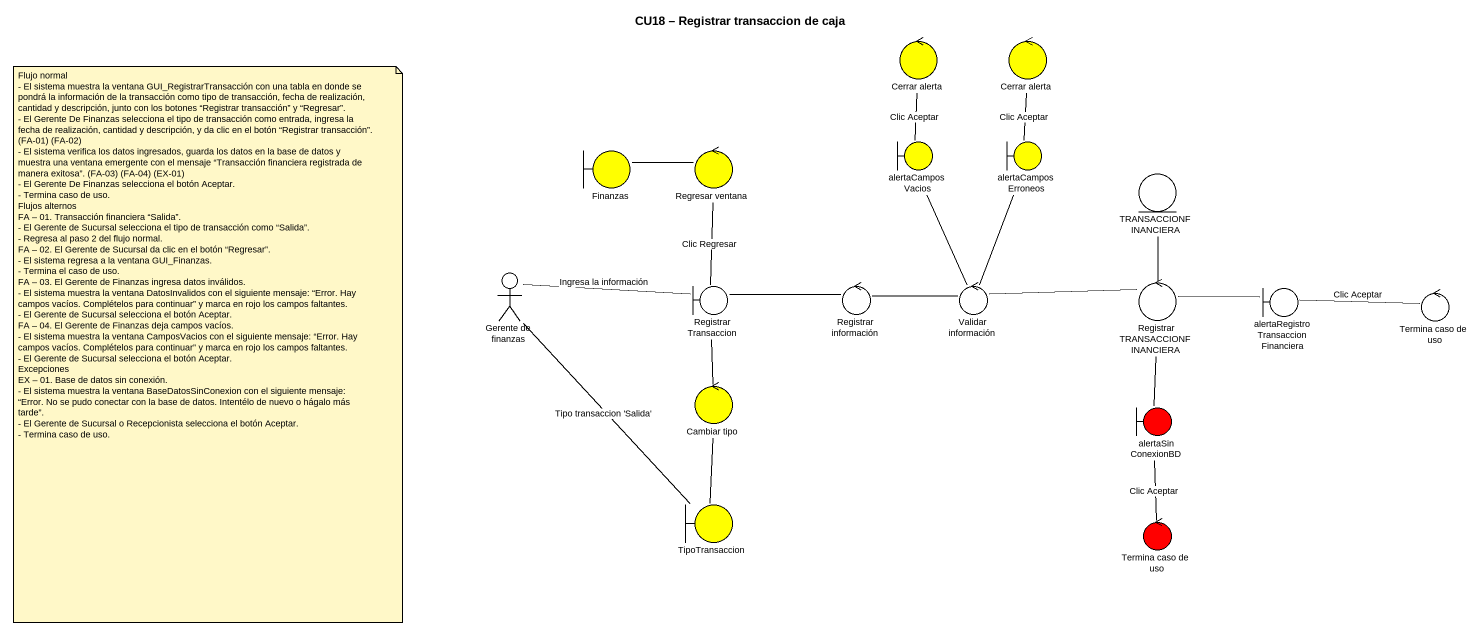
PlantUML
@startuml
title CU18 – Registrar transaccion de caja
control "Cerrar alerta" as Cerrar_alerta #FFFF00
control "Cerrar alerta" as Cerrar_alerta_2 #FFFF00
boundary alertaCamposVacios #FFFF00
boundary alertaCamposErroneos #FFFF00
boundary Finanzas #FFFF00
control "Regresar ventana" as Regresar_ventana #FFFF00
entity TRANSACCIONFINANCIERA
actor "Gerente de finanzas" as Gerente_de_finanzas
boundary RegistrarTransaccion
control "Registrar información" as Registrar_información
control "Validar información" as Validar_información
control "Registrar TRANSACCIONFINANCIERA" as Registrar
boundary "alertaRegistroTransaccionFinanciera" as alertaRegistroTransaccionFin
control "Termina caso de uso" as Termina_caso_de_uso
control "Cambiar tipo" as Cambiar_tipo #FFFF00
boundary alertaSinConexionBD #FF0000
boundary TipoTransaccion #FFFF00
control "Termina caso de uso" as Termina_caso_de_uso_2 #FF0000
alertaCamposVacios -up- Cerrar_alerta : Clic Aceptar
alertaCamposVacios -- Validar_información
alertaCamposErroneos -up- Cerrar_alerta_2 : Clic Aceptar
alertaCamposErroneos -- Validar_información
Finanzas -right- Regresar_ventana
Regresar_ventana -- RegistrarTransaccion : Clic Regresar
TRANSACCIONFINANCIERA -- Registrar
Gerente_de_finanzas -right- RegistrarTransaccion : Ingresa la información
Gerente_de_finanzas -- TipoTransaccion : Tipo transaccion 'Salida'
RegistrarTransaccion -right- Registrar_información
RegistrarTransaccion -- Cambiar_tipo
Registrar_información -right- Validar_información
Validar_información -right- Registrar
Registrar -right- alertaRegistroTransaccionFin
alertaRegistroTransaccionFin -right- Termina_caso_de_uso : Clic Aceptar
Cambiar_tipo -- TipoTransaccion
alertaSinConexionBD -up- Registrar
Termina_caso_de_uso_2 -up- alertaSinConexionBD : Clic Aceptar
note as N1
  Flujo normal
  - El sistema muestra la ventana GUI_RegistrarTransacción con una tabla en donde se pondrá la información de la transacción como tipo de transacción, fecha de realización, cantidad y descripción, junto con los botones “Registrar transacción” y “Regresar”.
  - El Gerente De Finanzas selecciona el tipo de transacción como entrada, ingresa la fecha de realización, cantidad y descripción, y da clic en el botón “Registrar transacción”. (FA-01) (FA-02)
  - El sistema verifica los datos ingresados, guarda los datos en la base de datos y muestra una ventana emergente con el mensaje “Transacción financiera registrada de manera exitosa”. (FA-03) (FA-04) (EX-01)
  - El Gerente De Finanzas selecciona el botón Aceptar.
  - Termina caso de uso.
  Flujos alternos
  FA – 01. Transacción financiera “Salida”.
  - El Gerente de Sucursal selecciona el tipo de transacción como “Salida”.
  - Regresa al paso 2 del flujo normal.
  FA – 02. El Gerente de Sucursal da clic en el botón “Regresar”.
  - El sistema regresa a la ventana GUI_Finanzas.
  - Termina el caso de uso.
  FA – 03. El Gerente de Finanzas ingresa datos inválidos.
  - El sistema muestra la ventana DatosInvalidos con el siguiente mensaje: “Error. Hay campos vacíos. Complételos para continuar” y marca en rojo los campos faltantes.
  - El Gerente de Sucursal selecciona el botón Aceptar.
  FA – 04. El Gerente de Finanzas deja campos vacíos.
  - El sistema muestra la ventana CamposVacios con el siguiente mensaje: “Error. Hay campos vacíos. Complételos para continuar” y marca en rojo los campos faltantes.
  - El Gerente de Sucursal selecciona el botón Aceptar.
  Excepciones
  EX – 01. Base de datos sin conexión.
  - El sistema muestra la ventana BaseDatosSinConexion con el siguiente mensaje: “Error. No se pudo conectar con la base de datos. Intentélo de nuevo o hágalo más tarde”.
  - El Gerente de Sucursal o Recepcionista selecciona el botón Aceptar.
  - Termina caso de uso.
end note
@enduml
